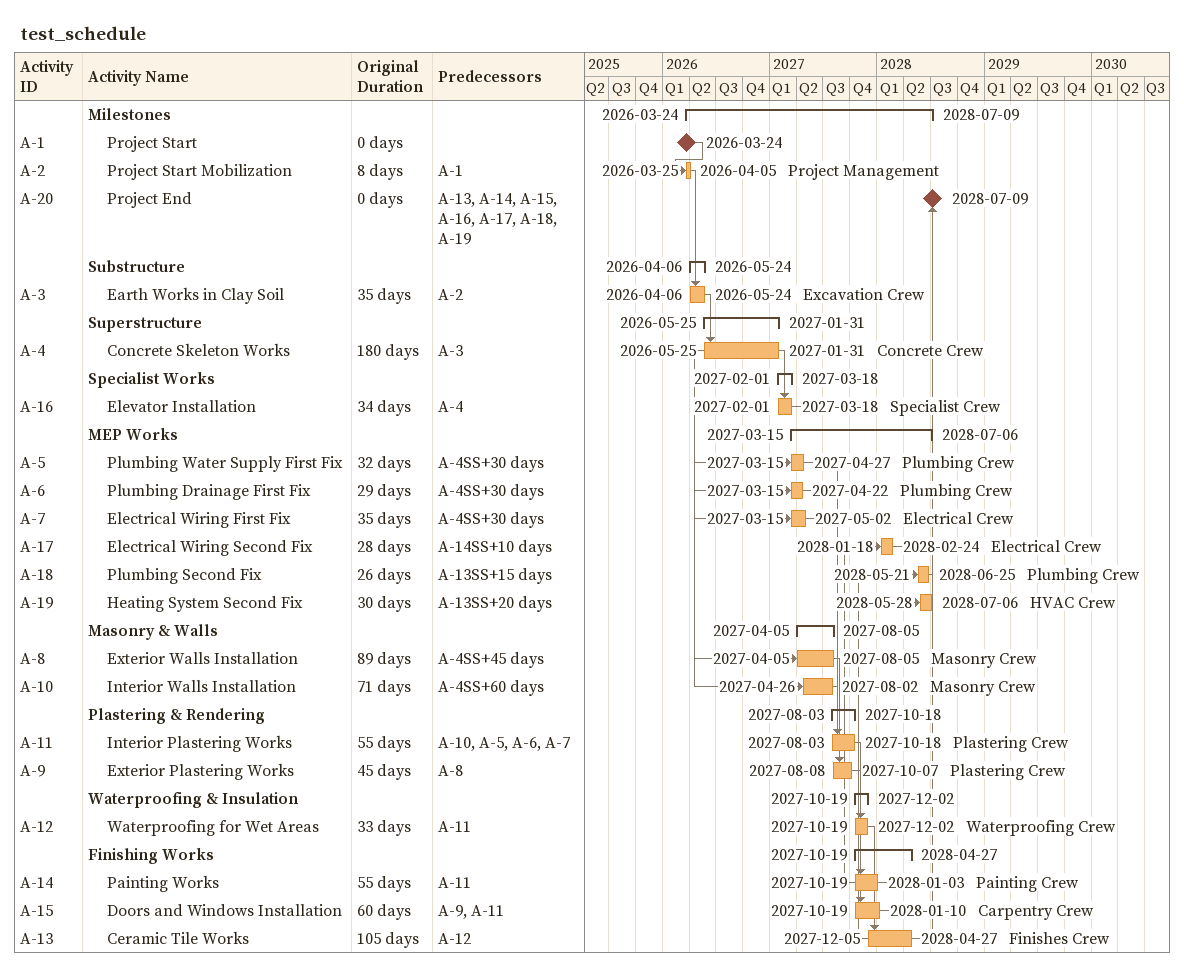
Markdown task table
test_schedule

| ID | Level | Task | Original duration | Start | Finish | Predecessors | Resources |
|---|---|---|---|---|---|---|---|
|  | 1 | **Milestones** |  | 2026-03-24 | 2028-07-09 |  |  |
| A-1 | 2 | Project Start | 0d | 2026-03-24 | 2026-03-24 |  |  |
| A-2 | 2 | Project Start Mobilization | 8d | 2026-03-25 | 2026-04-05 | A-1 | Project Management |
| A-20 | 2 | Project End | 0d | 2028-07-09 | 2028-07-09 | A-13, A-14, A-15, A-16, A-17, A-18, A-19 |  |
|  | 1 | **Substructure** |  | 2026-04-06 | 2026-05-24 |  |  |
| A-3 | 2 | Earth Works in Clay Soil | 35d | 2026-04-06 | 2026-05-24 | A-2 | Excavation Crew |
|  | 1 | **Superstructure** |  | 2026-05-25 | 2027-01-31 |  |  |
| A-4 | 2 | Concrete Skeleton Works | 180d | 2026-05-25 | 2027-01-31 | A-3 | Concrete Crew |
|  | 1 | **Specialist Works** |  | 2027-02-01 | 2027-03-18 |  |  |
| A-16 | 2 | Elevator Installation | 34d | 2027-02-01 | 2027-03-18 | A-4 | Specialist Crew |
|  | 1 | **MEP Works** |  | 2027-03-15 | 2028-07-06 |  |  |
| A-5 | 2 | Plumbing Water Supply First Fix | 32d | 2027-03-15 | 2027-04-27 | A-4SS+30d | Plumbing Crew |
| A-6 | 2 | Plumbing Drainage First Fix | 29d | 2027-03-15 | 2027-04-22 | A-4SS+30d | Plumbing Crew |
| A-7 | 2 | Electrical Wiring First Fix | 35d | 2027-03-15 | 2027-05-02 | A-4SS+30d | Electrical Crew |
| A-17 | 2 | Electrical Wiring Second Fix | 28d | 2028-01-18 | 2028-02-24 | A-14SS+10d | Electrical Crew |
| A-18 | 2 | Plumbing Second Fix | 26d | 2028-05-21 | 2028-06-25 | A-13SS+15d | Plumbing Crew |
| A-19 | 2 | Heating System Second Fix | 30d | 2028-05-28 | 2028-07-06 | A-13SS+20d | HVAC Crew |
|  | 1 | **Masonry & Walls** |  | 2027-04-05 | 2027-08-05 |  |  |
| A-8 | 2 | Exterior Walls Installation | 89d | 2027-04-05 | 2027-08-05 | A-4SS+45d | Masonry Crew |
| A-10 | 2 | Interior Walls Installation | 71d | 2027-04-26 | 2027-08-02 | A-4SS+60d | Masonry Crew |
|  | 1 | **Plastering & Rendering** |  | 2027-08-03 | 2027-10-18 |  |  |
| A-11 | 2 | Interior Plastering Works | 55d | 2027-08-03 | 2027-10-18 | A-10, A-5, A-6, A-7 | Plastering Crew |
| A-9 | 2 | Exterior Plastering Works | 45d | 2027-08-08 | 2027-10-07 | A-8 | Plastering Crew |
|  | 1 | **Waterproofing & Insulation** |  | 2027-10-19 | 2027-12-02 |  |  |
| A-12 | 2 | Waterproofing for Wet Areas | 33d | 2027-10-19 | 2027-12-02 | A-11 | Waterproofing Crew |
|  | 1 | **Finishing Works** |  | 2027-10-19 | 2028-04-27 |  |  |
| A-14 | 2 | Painting Works | 55d | 2027-10-19 | 2028-01-03 | A-11 | Painting Crew |
| A-15 | 2 | Doors and Windows Installation | 60d | 2027-10-19 | 2028-01-10 | A-9, A-11 | Carpentry Crew |
| A-13 | 2 | Ceramic Tile Works | 105d | 2027-12-05 | 2028-04-27 | A-12 | Finishes Crew |
